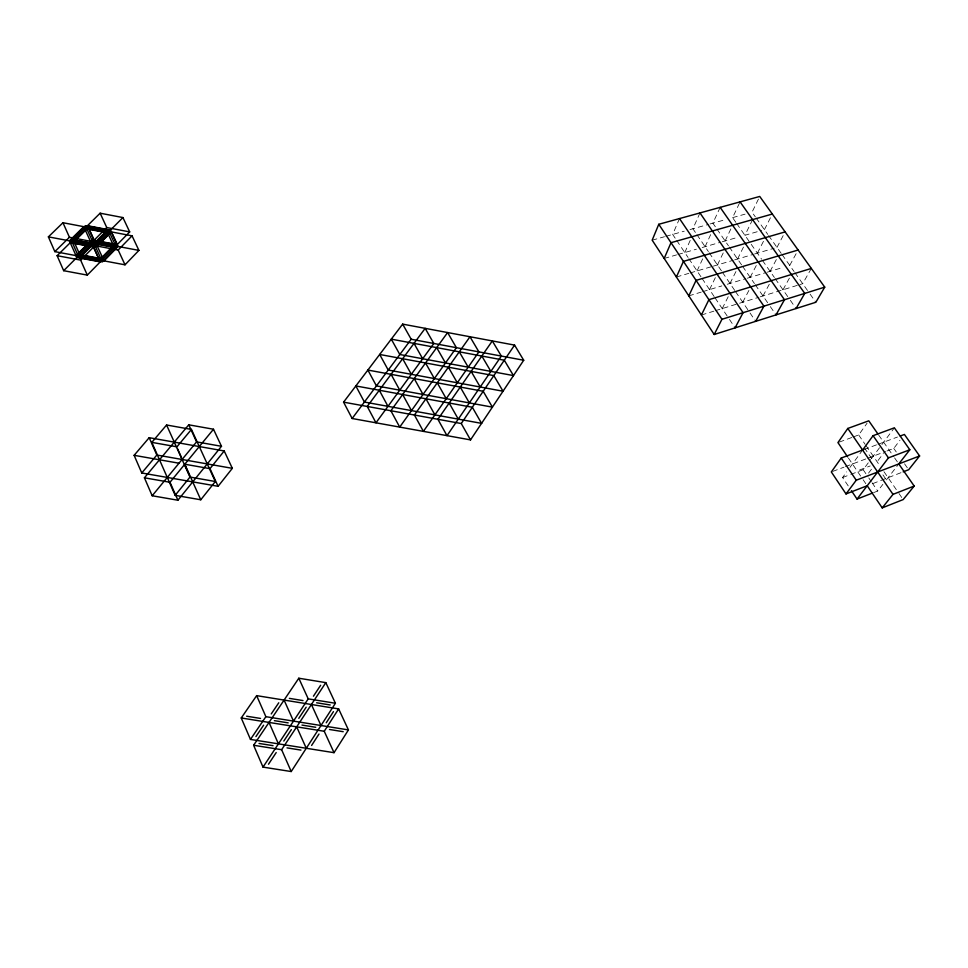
<?xml version="1.0" encoding="UTF-8"?>
<svg xmlns="http://www.w3.org/2000/svg" width="968" height="968" viewBox="0 0 968 968"><rect width="100%" height="100%" fill="white"/><g stroke="black" fill="none" stroke-linecap="round" stroke-linejoin="round"><path stroke-width="0.73" stroke-dasharray="4.84 3.63" d="M679.5 218.562L672.675 234.425L675.906 239.253M699.961 212.924L692.906 228.763L696.161 233.542M684.775 252.539L691.817 236.797M720.156 207.358L712.871 223.16L716.139 227.903M705.079 246.707L712.351 230.989M697.057 270.931L704.329 255.322M735.861 222.35L732.582 217.643L740.072 201.876M725.117 240.947L732.619 225.266M717.445 264.929L724.947 249.345M709.532 289.613L717.046 274.138M758.452 199.081L752.039 212.198L755.33 216.856M752.608 219.615L744.9 235.272L761.622 230.469M737.555 259.013L745.275 243.452M729.993 283.43L737.725 267.991M722.213 308.586L729.957 293.256M764.418 229.658L772.343 214.037M757.399 253.168L765.337 237.632M750.176 277.344L758.138 261.917M742.746 302.234L750.72 286.927M776.977 247.397L785.133 231.897M770.092 271.342L778.272 255.927M763.002 295.966L771.193 280.684M789.743 265.401L798.128 250.022M782.979 289.795L791.4 274.513M811.329 268.438L802.69 283.697L799.883 284.568M853.147 436.991L858.676 434.959L867.086 423.173M848.21 485.9L842.583 477.526L846.697 471.888M849.977 467.375L862.609 450.047M850.824 474.393L863.166 469.698L870.74 459.534M871.575 458.396L881.061 445.679M881.921 444.518L894.359 427.82M868.55 473.098L872.833 467.411M878.049 460.49L883.348 453.46M886.942 450.991L893.779 448.414L899.974 440.259M873.572 492.639L877.698 491.03L882.889 484.351M886.361 479.898L897.905 465.076M872.773 483.601L901.813 472.372M859.62 469.964L870.184 465.959M842.583 477.526L849.444 474.913M832.734 471.416L843.999 467.169M845.403 466.636L866.324 458.759M867.715 458.239L885.575 451.499M864.013 449.527L876.633 444.808M878.036 444.288L897.481 437.028M839.316 442.086L851.767 437.512M701.401 315.024L713.888 311.164M715.279 310.728L758.948 297.224M760.291 296.801L798.467 285.003M688.805 295.869L701.243 292.106M702.623 291.695L721.813 285.911M727.27 284.253L745.856 278.651M747.296 278.215L765.821 272.625M767.249 272.189L782.725 267.519M676.402 277.005L688.793 273.363M690.172 272.952L712 266.527M713.368 266.127L733.236 260.271M734.676 259.86L753.14 254.415M754.556 254.003L774.182 248.219M664.193 258.444L676.547 254.899M677.915 254.511L696.379 249.199M702.175 247.542L720.821 242.181M722.261 241.77L737.834 237.293M652.178 240.173L664.484 236.724M665.851 236.337L684.243 231.183M690.015 229.573L708.6 224.358M710.028 223.959L725.54 219.615M732.582 217.643L745.082 214.146M756.165 218.018L767.769 234.389M768.604 235.575L781.236 253.398M782.083 254.608L794.062 271.5M794.922 272.722L809.272 292.977M810.095 294.139L815.855 302.258M736.684 223.523L761.622 259.218M762.469 260.428L774.388 277.489M775.247 278.724L789.525 299.16M790.348 300.334L796.071 308.538M893.779 448.414L896.259 451.959M904.535 463.805L908.674 469.722M878.69 435.068L893.742 456.678M894.589 457.888L898.788 463.926M716.961 229.089L728.432 245.763M729.267 246.973L741.754 265.123M742.601 266.345L754.447 283.551M755.306 284.798L769.512 305.428M770.322 306.614L776.021 314.89M858.676 434.959L865.162 444.373M865.973 445.558L879.851 465.717M883.965 471.694L898.135 492.276M898.982 493.499L903.168 499.585M864.291 447.748L871.708 458.529M882.937 474.877L886.712 480.37M863.166 469.698L868.018 476.8M868.816 477.986L871.236 481.544M872.047 482.729L877.698 491.03M696.972 234.74L708.382 251.559M709.205 252.781L721.62 271.101M722.467 272.335L734.772 290.485M735.571 291.658L749.22 311.781M750.031 312.979L755.693 321.328M848.416 458.046L862.282 478.494M863.105 479.704L867.207 485.742M676.717 240.463L688.054 257.44M688.865 258.662L701.219 277.151M702.054 278.397L714.287 296.728M715.086 297.914L728.65 318.23M729.461 319.428L735.087 327.862"/><path stroke-width="1.45" d="M658.772 224.286L652.178 240.173L714.202 334.492L815.855 302.258L824.736 287.145L759.735 196.456L658.772 224.286L721.946 319.295L714.202 334.492M664.193 258.444L671.005 242.69L772.343 214.037M676.402 277.005L683.432 261.384L785.133 231.897M688.805 295.869L696.065 280.381L798.128 250.022M701.401 315.024L708.903 299.681L811.329 268.438M735.087 327.862L743.073 312.688L679.5 218.562M755.693 321.328L763.921 306.166L699.961 212.924M776.021 314.89L784.467 299.741L720.156 207.358M796.071 308.538L804.747 293.401L740.072 201.876M334.033 752.68L348.432 729.92L338.643 708.903L256.653 695.641L241.25 717.978L250.47 739.419L334.033 752.68L324.244 731.264L241.25 717.978M324.244 731.264L338.643 708.903M291.211 771.544L335.412 703.264L325.817 682.634L298.809 678.229L253.616 745.263L263.018 767.116L291.211 771.544L281.627 749.704L325.817 682.634M311.611 745.445L318.98 734.046M326.252 722.769L333.464 711.613M268.499 764.212L276.207 752.56M283.818 741.028L291.356 729.63M298.797 718.353L306.166 707.209M313.45 696.186L320.65 685.271M263.018 767.116L308.223 698.86L298.809 678.229M470.521 439.896L523.712 360.241L514.565 345.104L402.652 324.123L343.579 402.156L352.146 418.503L470.521 439.896L461.276 423.536L343.579 402.156M255.927 736.587L263.623 725.201M271.246 713.924L278.772 702.78M250.47 739.419L265.873 716.683L256.653 695.641M461.276 423.536L514.565 345.104M877.867 433.882L868.768 420.814L847.799 428.449L837.937 442.594L847.605 456.86M841.24 458.033L831.33 471.948L846.02 493.934L867.207 485.742L882.211 507.885L903.168 499.585L914.191 486.045L898.788 463.926L909.823 449.757L894.359 427.82L873.075 435.685L862.609 450.047L841.24 458.033L856.244 480.225L846.02 493.934M352.146 418.503L411.182 339.248L523.712 360.241M851.416 490.691L857.043 499.077L888.455 457.864L909.823 449.757M218.09 486.311L232.332 468.33L224.213 450.967L149.193 437.681L134.129 455.323L141.764 472.977L218.09 486.311L209.983 468.657L184.779 464.229L200.775 499.778L215.319 481.507L191.434 429.429L166.581 425L151.819 442.376L175.172 495.338L200.775 499.778M900.252 435.999L904.402 434.45L919.6 455.964L908.674 469.722L903.18 471.852M882.211 507.885L893.004 494.37L914.191 486.045M209.983 468.657L224.213 450.967M177.906 500.226L221.478 446.296L213.492 429.235L188.76 424.819L144.426 477.805L152.182 495.761L177.906 500.226L169.993 482.27L144.426 477.805M175.172 495.338L189.994 477.067L215.319 481.507M169.993 482.27L213.492 429.235M152.182 495.761L196.589 441.88L221.478 446.296M191.434 429.429L176.95 446.817L151.819 442.376M141.764 472.977L156.84 455.033L232.332 468.33M125.017 264.821L138.908 250.397L132.047 235.829L62.968 222.725L48.4 236.857L54.837 251.632L125.017 264.821L118.181 250.034L48.4 236.857M118.181 250.034L132.047 235.829M87.302 275.106L129.676 231.897L122.924 217.558L100.127 213.202L57.124 255.685L63.67 270.689L87.302 275.106L80.622 260.102L57.124 255.685M113.498 245.594L99.353 259.993L92.662 245.219L106.782 231.037L114.418 247.457L91.234 243.089L83.756 226.669L69.394 240.826L76.847 257.488L100.261 261.892L93.557 247.082L70.277 242.69M80.622 260.102L122.924 217.558M97.308 246.09L111.38 231.909L118.132 246.477L104.024 260.876L96.413 244.226L73.169 239.834L80.647 256.484L94.973 242.097L88.366 227.541L74.052 241.697M63.67 270.689L106.758 227.541L129.676 231.897M83.079 254.439L90.254 247.227M97.369 240.088L104.423 233.022M75.952 255.6L90.339 241.213M54.837 251.632L69.43 237.269L138.908 250.397M857.043 499.077L872.192 493.172M856.244 480.225L919.6 455.964M721.946 319.295L824.736 287.145M253.616 745.263L281.627 749.704M246.646 716.211L260.525 718.438M274.368 720.652L288.186 722.866M301.98 725.08L315.749 727.283M329.495 729.485L343.216 731.687M259.049 743.448L273.036 745.663M287 747.877L300.939 750.091M308.223 698.86L335.412 703.264M289.347 698.364L302.996 700.578M316.633 702.78L330.233 704.982M265.873 716.683L348.432 729.92M134.129 455.323L179.007 463.212M76.399 240.367L88.015 242.557M79.751 254.596L103.116 258.988M84.639 228.508L107.69 232.877M873.075 435.685L888.455 457.864M847.799 428.449L893.004 494.37M481.822 356.03L490.873 371.397M471.15 371.397L480.213 387.006M459.292 351.832L468.209 367.199M460.26 387.067L469.347 402.918M448.378 367.187L457.319 382.796M436.677 347.621L445.474 362.976M449.176 403.027L458.275 419.132M437.27 382.832L446.224 398.683M425.545 362.964L434.354 378.561M414.014 343.398L422.677 358.753M402.652 324.123L411.182 339.248M425.956 398.78L434.91 414.873M414.207 378.585L423.028 394.436M402.652 358.717L411.327 374.314M402.652 394.521L411.485 410.613M391.072 374.326L399.76 390.177M379.287 390.237L387.974 406.342M109.082 231.473L115.821 246.029M100.127 213.202L106.758 227.541M188.76 424.819L196.589 441.88M311.406 704.498L321.013 725.528M94.985 245.654L101.688 260.44M86.055 227.105L92.662 241.661M177.555 448.789L181.464 457.489M185.408 466.237L189.365 475.046M166.581 425L189.994 477.067M296.68 726.847L306.275 748.276M284.084 700.082L293.498 721.112M71.729 241.262L78.299 256.036M62.968 222.725L69.43 237.269M149.193 437.681L156.84 455.033M269.019 722.418L278.421 743.86M501.339 356.067L446.998 435.648L437.887 419.289L492.313 340.93L501.339 356.067M478.894 351.88L423.391 431.377L414.413 415.018L469.988 336.755L478.894 351.88M456.388 347.681L399.711 427.106L390.878 410.747L447.615 332.556L456.388 347.681M433.821 343.471L375.971 422.81L367.259 406.451L425.158 328.346L433.821 343.471M115.144 244.565L101.023 258.952L77.634 254.56L91.996 240.197L115.144 244.565M116.499 247.506L102.366 261.929L78.965 257.524L93.327 243.125L116.499 247.506M109.759 232.925L95.65 247.118L72.382 242.738L86.721 228.557L109.759 232.925M108.416 230.033L94.32 244.19L71.075 239.798L85.402 225.653L108.416 230.033M481.568 423.367L364.404 402.047L355.849 385.954L472.336 407.262L481.568 423.367M503.033 391.217L388.228 370.054L379.686 354.469L493.837 375.608L503.033 391.217M483.189 391.278L367.876 370.066L376.431 385.905L492.397 407.141L483.189 391.278M513.464 375.584L399.808 354.506L391.278 339.151L504.292 360.217L513.464 375.584M117.213 244.614L94.078 240.233L87.483 225.701L110.485 230.069L117.213 244.614"/></g></svg>
